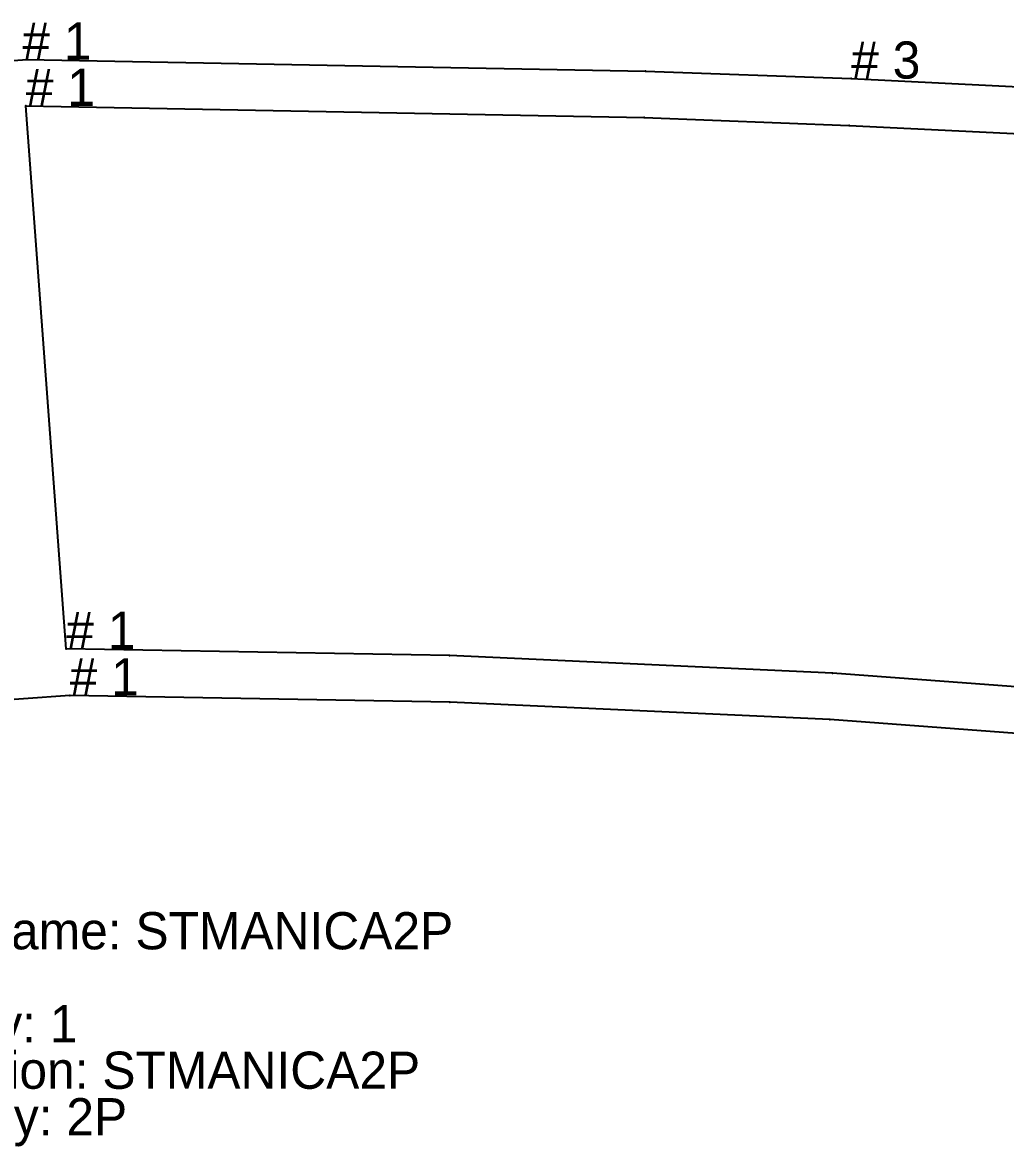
# Model space of a CAD drawing. Extents: x -10 to 11547, y -349 to 304.
# Drawn here: x 5705.1 to 5916.6, y -143.1 to 98.6 of the extents above; entities that cross this region are included whole.
import ezdxf

# ---------------------------------------------------------------- set-up
doc = ezdxf.new("R2010")
doc.units = 0

# ---------------------------------------------------------------- blocks, each defined once
blk = doc.blocks.new('STMANICA2P-S_38')
at = {"layer": '1'}
blk.add_lwpolyline([(-49.2225, -72.1983), (-126.7628, -66.3842), (-208.4685, -62.6383), (-290.2547, -61.2053), (-290.2547, -61.2053), (-310.1995, -62.6909), (-330.1443, -64.1765), (-340.3354, 72.6423), (-319.936, 74.1205), (-300.4399, 75.5332), (-299.5365, 75.5987), (-166.3888, 73.0952), (-122.1682, 71.4577), (-122.1682, 71.4577), (9.2639, 64.9779)], dxfattribs=at)
at = {"layer": '14'}
blk.add_lwpolyline([(-48.2954, -62.2375), (-126.2, -56.4), (-208.5632, -52.6333), (-291, -51.2), (-299.7001, 65.6), (-166.7, 63.1), (-122.6, 61.4), (8.6, 55)], dxfattribs=at)
at = {"layer": '2'}
for p in [(-299.5365, 75.5987), (-166.3888, 73.0952), (-122.1682, 71.4577), (-299.7001, 65.6), (-166.7, 63.1), (-122.6, 61.4), (-291, -51.2), (-126.2, -56.4), (-290.2547, -61.2053), (-126.7628, -66.3842)]:
    blk.add_point(p, dxfattribs=at)
at = {"layer": '3'}
for p in [(-122.1682, 71.4577), (-208.5632, -52.6333), (-290.2547, -61.2053), (-208.4685, -62.6383)]:
    blk.add_point(p, dxfattribs=at)
at = {"layer": '4'}
for p in [(-122.1682, 71.4577, 10), (-290.2547, -61.2053, 10)]:
    blk.add_point(p, dxfattribs=at)
at = {"layer": '1'}
blk.add_text('Piece Name: STMANICA2P', height=8, dxfattribs=at).set_placement((-340.3354, -115.8266))
blk = doc.blocks.new('STMANICA2P-S_40')
at = {"layer": '1'}
blk.add_lwpolyline([(-49.2225, -72.1983), (-126.7628, -66.3842), (-208.4685, -62.6383), (-290.2547, -61.2053), (-290.2547, -61.2053), (-310.1995, -62.6909), (-330.1443, -64.1765), (-340.3354, 72.6423), (-319.936, 74.1205), (-300.4399, 75.5332), (-299.5365, 75.5987), (-166.3888, 73.0952), (-122.1682, 71.4577), (-122.1682, 71.4577), (9.2639, 64.9779)], dxfattribs=at)
at = {"layer": '14'}
blk.add_lwpolyline([(-48.2954, -62.2375), (-126.2, -56.4), (-208.5632, -52.6333), (-291, -51.2), (-299.7001, 65.6), (-166.7, 63.1), (-122.6, 61.4), (8.6, 55)], dxfattribs=at)
at = {"layer": '2'}
for p in [(-299.5365, 75.5987), (-166.3888, 73.0952), (-122.1682, 71.4577), (-299.7001, 65.6), (-166.7, 63.1), (-122.6, 61.4), (-291, -51.2), (-126.2, -56.4), (-290.2547, -61.2053), (-126.7628, -66.3842)]:
    blk.add_point(p, dxfattribs=at)
at = {"layer": '3'}
for p in [(-122.1682, 71.4577), (-208.5632, -52.6333), (-290.2547, -61.2053), (-208.4685, -62.6383)]:
    blk.add_point(p, dxfattribs=at)
at = {"layer": '4'}
for p in [(-122.1682, 71.4577, 10), (-290.2547, -61.2053, 10)]:
    blk.add_point(p, dxfattribs=at)
at = {"layer": '1'}
blk.add_text('Piece Name: STMANICA2P', height=8, dxfattribs=at).set_placement((-340.3354, -115.8266))
blk = doc.blocks.new('STMANICA2P-S_42')
at = {"layer": '1'}
blk.add_lwpolyline([(-49.222, -72.198), (-126.763, -66.384), (-208.468, -62.638), (-290.255, -61.205), (-290.2553, -61.205), (-310.199, -62.691), (-330.144, -64.177), (-340.335, 72.642), (-319.936, 74.12), (-300.44, 75.533), (-299.537, 75.599), (-166.389, 73.095), (-122.168, 71.458), (-122.1677, 71.458), (9.264, 64.978)], dxfattribs=at)
at = {"layer": '14'}
blk.add_lwpolyline([(-48.295, -62.238), (-126.2, -56.4), (-208.563, -52.634), (-291, -51.2), (-299.7, 65.6), (-166.7, 63.1), (-122.6, 61.4), (8.6, 55)], dxfattribs=at)
at = {"layer": '2'}
for p in [(-299.537, 75.599), (-166.389, 73.095), (-122.168, 71.458), (-299.7, 65.6), (-166.7, 63.1), (-122.6, 61.4), (-291, -51.2), (-126.2, -56.4), (-290.255, -61.205), (-126.763, -66.384)]:
    blk.add_point(p, dxfattribs=at)
at = {"layer": '3'}
for p in [(-122.1677, 71.458), (-208.563, -52.634), (-290.2553, -61.205), (-208.468, -62.638)]:
    blk.add_point(p, dxfattribs=at)
at = {"layer": '4'}
for p in [(-122.1677, 71.458, 10), (-290.2553, -61.205, 10)]:
    blk.add_point(p, dxfattribs=at)
at = {"layer": '1'}
for s, p in [('# 1', (-300.44, 75.533)), ('# 3', (-122.1677, 71.458)), ('# 1', (-290.2553, -61.205)), ('Piece Name: STMANICA2P', (-340.3354, -115.8266)), ('Quantity: 1', (-340.3354, -135.8266)), ('Annotation: STMANICA2P', (-340.3354, -145.8266)), ('Category: 2P', (-340.3354, -155.8266))]:
    blk.add_text(s, height=8, dxfattribs=at).set_placement(p)
at = {"layer": '14'}
for p in [(-299.7, 65.6), (-291, -51.2)]:
    blk.add_text('# 1', height=8, dxfattribs=at).set_placement(p)
at = {"layer": '2'}
for p in [(-299.7, 65.6), (-291, -51.2)]:
    blk.add_text('# 1', height=8, dxfattribs=at).set_placement(p)
at = {"layer": '3'}
for s, p in [('# 1', (-300.44, 75.533)), ('# 3', (-122.1677, 71.458)), ('# 1', (-290.2553, -61.205))]:
    blk.add_text(s, height=8, dxfattribs=at).set_placement(p)
at = {"layer": '4'}
for s, p in [('# 1', (-300.44, 75.533)), ('# 3', (-122.1677, 71.458)), ('# 1', (-290.2553, -61.205))]:
    blk.add_text(s, height=8, dxfattribs=at).set_placement(p)
blk = doc.blocks.new('STMANICA2P-S_44')
at = {"layer": '1'}
blk.add_lwpolyline([(-49.2225, -72.1983), (-126.7628, -66.3842), (-208.4685, -62.6383), (-290.2547, -61.2053), (-290.2547, -61.2053), (-310.1995, -62.6909), (-330.1443, -64.1765), (-340.3354, 72.6423), (-319.936, 74.1205), (-300.4399, 75.5332), (-299.5365, 75.5987), (-166.3888, 73.0952), (-122.1682, 71.4577), (-122.1682, 71.4577), (9.2639, 64.9779)], dxfattribs=at)
at = {"layer": '14'}
blk.add_lwpolyline([(-48.2954, -62.2375), (-126.2, -56.4), (-208.5632, -52.6333), (-291, -51.2), (-299.7001, 65.6), (-166.7, 63.1), (-122.6, 61.4), (8.6, 55)], dxfattribs=at)
at = {"layer": '2'}
for p in [(-299.5365, 75.5987), (-166.3888, 73.0952), (-122.1682, 71.4577), (-299.7001, 65.6), (-166.7, 63.1), (-122.6, 61.4), (-291, -51.2), (-126.2, -56.4), (-290.2547, -61.2053), (-126.7628, -66.3842)]:
    blk.add_point(p, dxfattribs=at)
at = {"layer": '3'}
for p in [(-122.1682, 71.4577), (-208.5632, -52.6333), (-290.2547, -61.2053), (-208.4685, -62.6383)]:
    blk.add_point(p, dxfattribs=at)
at = {"layer": '4'}
for p in [(-122.1682, 71.4577, 10), (-290.2547, -61.2053, 10)]:
    blk.add_point(p, dxfattribs=at)
at = {"layer": '1'}
blk.add_text('Piece Name: STMANICA2P', height=8, dxfattribs=at).set_placement((-340.3354, -115.8266))
blk = doc.blocks.new('STMANICA2P-S_46')
at = {"layer": '1'}
blk.add_lwpolyline([(-49.2225, -72.1983), (-126.7628, -66.3842), (-208.4685, -62.6383), (-290.2547, -61.2053), (-290.2547, -61.2053), (-310.1995, -62.6909), (-330.1443, -64.1765), (-340.3354, 72.6423), (-319.936, 74.1205), (-300.4399, 75.5332), (-299.5365, 75.5987), (-166.3888, 73.0952), (-122.1682, 71.4577), (-122.1682, 71.4577), (9.2639, 64.9779)], dxfattribs=at)
at = {"layer": '14'}
blk.add_lwpolyline([(-48.2954, -62.2375), (-126.2, -56.4), (-208.5632, -52.6333), (-291, -51.2), (-299.7001, 65.6), (-166.7, 63.1), (-122.6, 61.4), (8.6, 55)], dxfattribs=at)
at = {"layer": '2'}
for p in [(-299.5365, 75.5987), (-166.3888, 73.0952), (-122.1682, 71.4577), (-299.7001, 65.6), (-166.7, 63.1), (-122.6, 61.4), (-291, -51.2), (-126.2, -56.4), (-290.2547, -61.2053), (-126.7628, -66.3842)]:
    blk.add_point(p, dxfattribs=at)
at = {"layer": '3'}
for p in [(-122.1682, 71.4577), (-208.5632, -52.6333), (-290.2547, -61.2053), (-208.4685, -62.6383)]:
    blk.add_point(p, dxfattribs=at)
at = {"layer": '4'}
for p in [(-122.1682, 71.4577, 10), (-290.2547, -61.2053, 10)]:
    blk.add_point(p, dxfattribs=at)
at = {"layer": '1'}
blk.add_text('Piece Name: STMANICA2P', height=8, dxfattribs=at).set_placement((-340.3354, -115.8266))
blk = doc.blocks.new('STMANICA2P-S_48')
at = {"layer": '1'}
blk.add_lwpolyline([(-49.2225, -72.1983), (-126.7628, -66.3842), (-208.4685, -62.6383), (-290.2547, -61.2053), (-290.2547, -61.2053), (-310.1995, -62.6909), (-330.1443, -64.1765), (-340.3354, 72.6423), (-319.936, 74.1205), (-300.4399, 75.5332), (-299.5365, 75.5987), (-166.3888, 73.0952), (-122.1682, 71.4577), (-122.1682, 71.4577), (9.2639, 64.9779)], dxfattribs=at)
at = {"layer": '14'}
blk.add_lwpolyline([(-48.2954, -62.2375), (-126.2, -56.4), (-208.5632, -52.6333), (-291, -51.2), (-299.7001, 65.6), (-166.7, 63.1), (-122.6, 61.4), (8.6, 55)], dxfattribs=at)
at = {"layer": '2'}
for p in [(-299.5365, 75.5987), (-166.3888, 73.0952), (-122.1682, 71.4577), (-299.7001, 65.6), (-166.7, 63.1), (-122.6, 61.4), (-291, -51.2), (-126.2, -56.4), (-290.2547, -61.2053), (-126.7628, -66.3842)]:
    blk.add_point(p, dxfattribs=at)
at = {"layer": '3'}
for p in [(-122.1682, 71.4577), (-208.5632, -52.6333), (-290.2547, -61.2053), (-208.4685, -62.6383)]:
    blk.add_point(p, dxfattribs=at)
at = {"layer": '4'}
for p in [(-122.1682, 71.4577, 10), (-290.2547, -61.2053, 10)]:
    blk.add_point(p, dxfattribs=at)
at = {"layer": '1'}
blk.add_text('Piece Name: STMANICA2P', height=8, dxfattribs=at).set_placement((-340.3354, -115.8266))
blk = doc.blocks.new('STMANICA2P-S_50')
at = {"layer": '1'}
blk.add_lwpolyline([(-49.2225, -72.1983), (-126.7628, -66.3842), (-208.4685, -62.6383), (-290.2547, -61.2053), (-290.2547, -61.2053), (-310.1995, -62.6909), (-330.1443, -64.1765), (-340.3354, 72.6423), (-319.936, 74.1205), (-300.4399, 75.5332), (-299.5365, 75.5987), (-166.3888, 73.0952), (-122.1682, 71.4577), (-122.1682, 71.4577), (9.2639, 64.9779)], dxfattribs=at)
at = {"layer": '14'}
blk.add_lwpolyline([(-48.2954, -62.2375), (-126.2, -56.4), (-208.5632, -52.6333), (-291, -51.2), (-299.7001, 65.6), (-166.7, 63.1), (-122.6, 61.4), (8.6, 55)], dxfattribs=at)
at = {"layer": '2'}
for p in [(-299.5365, 75.5987), (-166.3888, 73.0952), (-122.1682, 71.4577), (-299.7001, 65.6), (-166.7, 63.1), (-122.6, 61.4), (-291, -51.2), (-126.2, -56.4), (-290.2547, -61.2053), (-126.7628, -66.3842)]:
    blk.add_point(p, dxfattribs=at)
at = {"layer": '3'}
for p in [(-122.1682, 71.4577), (-208.5632, -52.6333), (-290.2547, -61.2053), (-208.4685, -62.6383)]:
    blk.add_point(p, dxfattribs=at)
at = {"layer": '4'}
for p in [(-122.1682, 71.4577, 10), (-290.2547, -61.2053, 10)]:
    blk.add_point(p, dxfattribs=at)
at = {"layer": '1'}
blk.add_text('Piece Name: STMANICA2P', height=8, dxfattribs=at).set_placement((-340.3354, -115.8266))
blk = doc.blocks.new('STMANICA2P-S_52')
at = {"layer": '1'}
blk.add_lwpolyline([(-49.2225, -72.1983), (-126.7628, -66.3842), (-208.4685, -62.6383), (-290.2547, -61.2053), (-290.2547, -61.2053), (-310.1995, -62.6909), (-330.1443, -64.1765), (-340.3354, 72.6423), (-319.936, 74.1205), (-300.4399, 75.5332), (-299.5365, 75.5987), (-166.3888, 73.0952), (-122.1682, 71.4577), (-122.1682, 71.4577), (9.2639, 64.9779)], dxfattribs=at)
at = {"layer": '14'}
blk.add_lwpolyline([(-48.2954, -62.2375), (-126.2, -56.4), (-208.5632, -52.6333), (-291, -51.2), (-299.7001, 65.6), (-166.7, 63.1), (-122.6, 61.4), (8.6, 55)], dxfattribs=at)
at = {"layer": '2'}
for p in [(-299.5365, 75.5987), (-166.3888, 73.0952), (-122.1682, 71.4577), (-299.7001, 65.6), (-166.7, 63.1), (-122.6, 61.4), (-291, -51.2), (-126.2, -56.4), (-290.2547, -61.2053), (-126.7628, -66.3842)]:
    blk.add_point(p, dxfattribs=at)
at = {"layer": '3'}
for p in [(-122.1682, 71.4577), (-208.5632, -52.6333), (-290.2547, -61.2053), (-208.4685, -62.6383)]:
    blk.add_point(p, dxfattribs=at)
at = {"layer": '4'}
for p in [(-122.1682, 71.4577, 10), (-290.2547, -61.2053, 10)]:
    blk.add_point(p, dxfattribs=at)
at = {"layer": '1'}
blk.add_text('Piece Name: STMANICA2P', height=8, dxfattribs=at).set_placement((-340.3354, -115.8266))
blk = doc.blocks.new('STMANICA2P-S_54')
at = {"layer": '1'}
blk.add_lwpolyline([(-49.2225, -72.1983), (-126.7628, -66.3842), (-208.4685, -62.6383), (-290.2547, -61.2053), (-290.2547, -61.2053), (-310.1995, -62.6909), (-330.1443, -64.1765), (-340.3354, 72.6423), (-319.936, 74.1205), (-300.4399, 75.5332), (-299.5365, 75.5987), (-166.3888, 73.0952), (-122.1682, 71.4577), (-122.1682, 71.4577), (9.2639, 64.9779)], dxfattribs=at)
at = {"layer": '14'}
blk.add_lwpolyline([(-48.2954, -62.2375), (-126.2, -56.4), (-208.5632, -52.6333), (-291, -51.2), (-299.7001, 65.6), (-166.7, 63.1), (-122.6, 61.4), (8.6, 55)], dxfattribs=at)
at = {"layer": '2'}
for p in [(-299.5365, 75.5987), (-166.3888, 73.0952), (-122.1682, 71.4577), (-299.7001, 65.6), (-166.7, 63.1), (-122.6, 61.4), (-291, -51.2), (-126.2, -56.4), (-290.2547, -61.2053), (-126.7628, -66.3842)]:
    blk.add_point(p, dxfattribs=at)
at = {"layer": '3'}
for p in [(-122.1682, 71.4577), (-208.5632, -52.6333), (-290.2547, -61.2053), (-208.4685, -62.6383)]:
    blk.add_point(p, dxfattribs=at)
at = {"layer": '4'}
for p in [(-122.1682, 71.4577, 10), (-290.2547, -61.2053, 10)]:
    blk.add_point(p, dxfattribs=at)
at = {"layer": '1'}
blk.add_text('Piece Name: STMANICA2P', height=8, dxfattribs=at).set_placement((-340.3354, -115.8266))
blk = doc.blocks.new('STMANICA2P-S_56')
at = {"layer": '1'}
blk.add_lwpolyline([(-49.2225, -72.1983), (-126.7628, -66.3842), (-208.4685, -62.6383), (-290.2547, -61.2053), (-290.2547, -61.2053), (-310.1995, -62.6909), (-330.1443, -64.1765), (-340.3354, 72.6423), (-319.936, 74.1205), (-300.4399, 75.5332), (-299.5365, 75.5987), (-166.3888, 73.0952), (-122.1682, 71.4577), (-122.1682, 71.4577), (9.2639, 64.9779)], dxfattribs=at)
at = {"layer": '14'}
blk.add_lwpolyline([(-48.2954, -62.2375), (-126.2, -56.4), (-208.5632, -52.6333), (-291, -51.2), (-299.7001, 65.6), (-166.7, 63.1), (-122.6, 61.4), (8.6, 55)], dxfattribs=at)
at = {"layer": '2'}
for p in [(-299.5365, 75.5987), (-166.3888, 73.0952), (-122.1682, 71.4577), (-299.7001, 65.6), (-166.7, 63.1), (-122.6, 61.4), (-291, -51.2), (-126.2, -56.4), (-290.2547, -61.2053), (-126.7628, -66.3842)]:
    blk.add_point(p, dxfattribs=at)
at = {"layer": '3'}
for p in [(-122.1682, 71.4577), (-208.5632, -52.6333), (-290.2547, -61.2053), (-208.4685, -62.6383)]:
    blk.add_point(p, dxfattribs=at)
at = {"layer": '4'}
for p in [(-122.1682, 71.4577, 10), (-290.2547, -61.2053, 10)]:
    blk.add_point(p, dxfattribs=at)
at = {"layer": '1'}
blk.add_text('Piece Name: STMANICA2P', height=8, dxfattribs=at).set_placement((-340.3354, -115.8266))

msp = doc.modelspace()

# ---------------------------------------------------------------- block references
at = {"layer": '1'}
for name in ['STMANICA2P-S_42', 'STMANICA2P-S_38', 'STMANICA2P-S_40', 'STMANICA2P-S_44', 'STMANICA2P-S_46', 'STMANICA2P-S_48', 'STMANICA2P-S_50', 'STMANICA2P-S_52', 'STMANICA2P-S_54', 'STMANICA2P-S_56']:
    msp.add_blockref(name, (6005.5522, 15.1065), dxfattribs=at)

doc.saveas('drawing.dxf')
